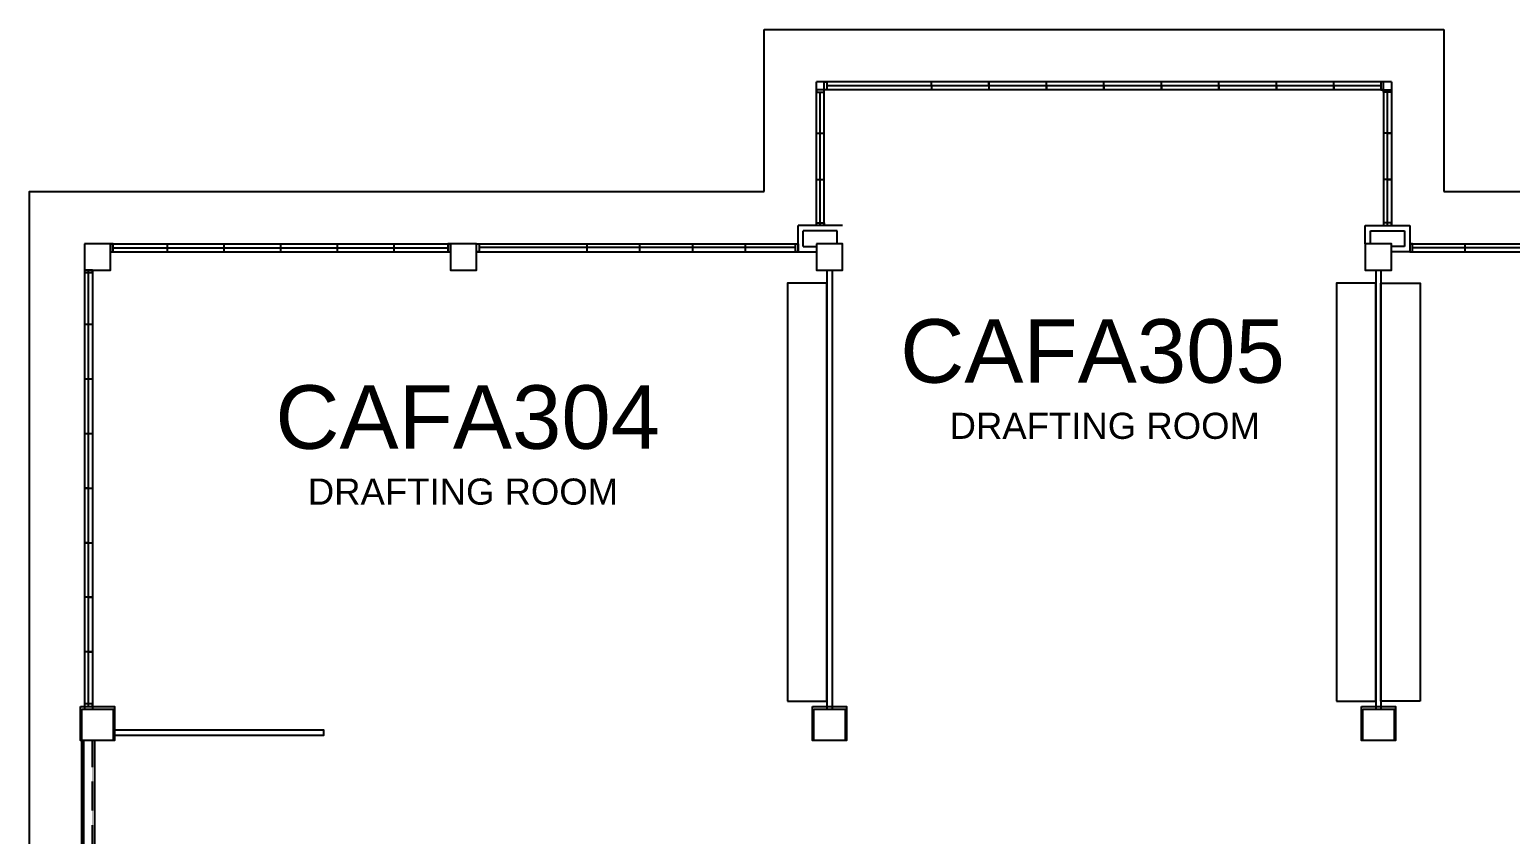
# Model space of a CAD drawing. Header units: millimetres. Extents: x -616979 to 2364082, y 43054 to 1637649.
# Drawn here: x -616979 to -588654, y 100454 to 115852 of the extents above; entities that cross this region are included whole.
import ezdxf

# ---------------------------------------------------------------- set-up
doc = ezdxf.new("R2010")
doc.units = ezdxf.units.MM
doc.linetypes.add('HIDDEN', pattern=[0.375, 0.25, -0.125])
for name, color, linetype in [('a-column', 7, 'Continuous'), ('a-labels', 7, 'Continuous'), ('a-railings', 253, 'Continuous'), ('a-roof', 7, 'Continuous'), ('A-TEXT', 7, 'Continuous'), ('a-wall', 5, 'Continuous'), ('a-windows', 7, 'Continuous')]:
    doc.layers.add(name, color=color, linetype=linetype)
doc.styles.add('-kitz', font='arial.ttf')
doc.styles.add('style1', font='arial.ttf')

msp = doc.modelspace()

# ---------------------------------------------------------------- linework, layer by layer
at = {"layer": 'a-column'}
for points in [[(-615929.438, 111752.351), (-615929.438, 111252.351), (-615429.438, 111252.351), (-615429.438, 111752.351)], [(-608929.438, 111752.351), (-608929.438, 111252.351), (-608429.438, 111252.351), (-608429.438, 111752.351)], [(-601929.438, 111752.351), (-601929.438, 111252.351), (-601429.438, 111252.351), (-601429.438, 111752.351)], [(-591429.438, 111752.351), (-591429.438, 111252.351), (-590929.438, 111252.351), (-590929.438, 111752.351)], [(-616004.438, 102902.351), (-615354.438, 102902.351), (-615354.438, 102252.351), (-616004.438, 102252.351)], [(-602004.438, 102902.351), (-601354.438, 102902.351), (-601354.438, 102252.351), (-602004.438, 102252.351)], [(-601979.438, 102852.351), (-601379.438, 102852.351), (-601379.438, 102252.351), (-601979.438, 102252.351)], [(-591504.438, 102902.351), (-590854.438, 102902.351), (-590854.438, 102252.351), (-591504.438, 102252.351)], [(-591479.438, 102852.351), (-590879.438, 102852.351), (-590879.438, 102252.351), (-591479.438, 102252.351)]]:
    msp.add_lwpolyline(points, close=True, dxfattribs=at)
at = {"layer": 'a-column', "color": 9}
msp.add_lwpolyline([(-615979.438, 102852.351), (-615379.438, 102852.351), (-615379.438, 102252.351), (-615979.438, 102252.351)], close=True, dxfattribs=at)
at = {"layer": 'a-railings'}
for p, q in [((-615942.072, 99652.351), (-615942.072, 102252.351)), ((-615729.572, 99652.351), (-615729.572, 102252.351))]:
    msp.add_line(p, q, dxfattribs=at)
at = {"layer": 'a-railings', "linetype": 'HIDDEN'}
msp.add_line((-615779.572, 99652.351), (-615779.572, 102252.351), dxfattribs=at)
at = {"layer": 'a-roof', "color": 8}
for p, q in [((-602929.438, 112752.351), (-602929.438, 115852.351)), ((-602929.438, 115852.351), (-589929.438, 115852.351)), ((-589929.438, 115852.351), (-589929.438, 112752.351)), ((-589929.438, 112752.351), (-575929.438, 112752.351))]:
    msp.add_line(p, q, dxfattribs=at)
msp.add_lwpolyline([(-616979.438, 75702.351), (-616979.438, 112752.351), (-602929.438, 112752.351)], dxfattribs=at)
at = {"layer": 'a-wall'}
for p, q in [((-602279.438, 111602.351), (-602279.438, 112102.351)), ((-601429.438, 112102.351), (-602279.438, 112102.351)), ((-602179.438, 111702.351), (-602179.438, 112002.351)), ((-601529.438, 112002.351), (-602179.438, 112002.351)), ((-601529.438, 111752.351), (-601529.438, 112002.351)), ((-591429.438, 111752.351), (-591429.438, 112102.351)), ((-591429.438, 112102.351), (-590579.438, 112102.351)), ((-591329.438, 111752.351), (-591329.438, 112002.351)), ((-591329.438, 112002.351), (-590679.438, 112002.351)), ((-590679.438, 112002.351), (-590679.438, 111702.351)), ((-590579.438, 112102.351), (-590579.438, 111602.351)), ((-602279.438, 111602.351), (-602279.438, 111752.351)), ((-602279.438, 111602.351), (-601929.438, 111602.351)), ((-602179.438, 111702.351), (-601929.438, 111702.351)), ((-590679.438, 111702.351), (-590929.438, 111702.351)), ((-590579.438, 111602.351), (-590929.438, 111602.351))]:
    msp.add_line(p, q, dxfattribs=at)
at = {"layer": 'a-wall', "color": 9, "ltscale": 0.05}
msp.add_line((-601729.438, 111252.351), (-601729.438, 102852.351), dxfattribs=at)
at = {"layer": 'a-wall', "color": 5}
for p, q in [((-601629.438, 111252.351), (-601629.438, 102852.351)), ((-601729.438, 111002.351), (-601729.438, 103002.351)), ((-591229.438, 111002.351), (-591229.438, 103002.351)), ((-591129.438, 111002.351), (-591129.438, 103002.351))]:
    msp.add_line(p, q, dxfattribs=at)
at = {"layer": 'a-wall', "color": 9}
for p, q in [((-591229.438, 111252.351), (-591229.438, 102852.351)), ((-591129.438, 111252.351), (-591129.438, 102852.351)), ((-615979.572, 99602.351), (-615979.438, 102252.351))]:
    msp.add_line(p, q, dxfattribs=at)
at = {"layer": 'a-wall', "color": 9, "ltscale": 0.05}
msp.add_lwpolyline([(-602479.438, 103002.351), (-601729.438, 103002.351), (-601729.438, 111002.351), (-602479.438, 111002.351)], close=True, dxfattribs=at)
at = {"layer": 'a-wall', "color": 9}
for points in [[(-591979.438, 103002.351), (-591229.438, 103002.351), (-591229.438, 111002.351), (-591979.438, 111002.351)], [(-590379.438, 103002.351), (-591129.438, 103002.351), (-591129.438, 111002.351), (-590379.438, 111002.351)]]:
    msp.add_lwpolyline(points, close=True, dxfattribs=at)
at = {"layer": 'a-wall'}
msp.add_lwpolyline([(-615374.059, 102350.407), (-611349.059, 102350.407), (-611349.059, 102450.407), (-615374.059, 102450.407)], dxfattribs=at)
at = {"layer": 'a-windows'}
for p, q in [((-590929.438, 114852.351), (-601929.438, 114852.351)), ((-601929.438, 112102.351), (-601929.438, 114852.351)), ((-591129.438, 114777.351), (-601729.438, 114777.351)), ((-599729.438, 114777.351), (-599729.438, 114852.351)), ((-599729.438, 114777.351), (-599729.438, 114702.351)), ((-598629.438, 114777.351), (-598629.438, 114852.351)), ((-598629.438, 114852.351), (-598629.438, 114702.351)), ((-597529.438, 114702.351), (-597529.438, 114852.351)), ((-597529.438, 114777.351), (-597529.438, 114702.351)), ((-596429.438, 114702.351), (-596429.438, 114852.351)), ((-596429.438, 114777.351), (-596429.438, 114702.351)), ((-595329.438, 114702.351), (-595329.438, 114852.351)), ((-595329.438, 114777.351), (-595329.438, 114702.351)), ((-594229.438, 114702.351), (-594229.438, 114852.351)), ((-594229.438, 114777.351), (-594229.438, 114702.351)), ((-593129.438, 114702.351), (-593129.438, 114852.351)), ((-593129.438, 114777.351), (-593129.438, 114702.351)), ((-592029.438, 114702.351), (-592029.438, 114852.351)), ((-592029.438, 114777.351), (-592029.438, 114702.351)), ((-590929.438, 114852.351), (-590929.438, 112102.351)), ((-601854.437, 112102.351), (-601854.437, 114652.351)), ((-591079.438, 114702.351), (-601779.438, 114702.351)), ((-601779.438, 112102.351), (-601779.438, 114702.351)), ((-591079.438, 114702.351), (-591079.438, 112102.351)), ((-591004.438, 112102.351), (-591004.438, 114652.351)), ((-601929.438, 113869.017), (-601779.438, 113869.017)), ((-590929.438, 113869.017), (-591079.438, 113869.017)), ((-591004.438, 113869.017), (-590929.438, 113869.017)), ((-591004.438, 113869.017), (-590929.438, 113869.017)), ((-601929.438, 112985.684), (-601779.438, 112985.684)), ((-590929.438, 112985.684), (-591079.438, 112985.684)), ((-591004.438, 112985.684), (-590929.438, 112985.684)), ((-615429.438, 111752.351), (-608929.438, 111752.351)), ((-615429.438, 111602.351), (-608929.438, 111602.351)), ((-615379.438, 111677.801), (-608979.438, 111677.801)), ((-614345.438, 111752.351), (-614345.438, 111602.351)), ((-613262.438, 111752.351), (-613262.438, 111602.351)), ((-612179.438, 111752.351), (-612179.438, 111602.351)), ((-611096.438, 111752.351), (-611096.438, 111602.351)), ((-610013.438, 111752.351), (-610013.438, 111602.351)), ((-608429.438, 111752.351), (-602279.438, 111752.351)), ((-608429.438, 111602.351), (-602279.438, 111602.351)), ((-608379.438, 111688.875), (-602329.438, 111688.875)), ((-606312.771, 111602.351), (-606312.771, 111752.351)), ((-605304.438, 111602.351), (-605304.438, 111752.351)), ((-604296.104, 111602.351), (-604296.104, 111752.351)), ((-603287.771, 111602.351), (-603287.771, 111752.351)), ((-590579.438, 111752.351), (-577429.438, 111752.351)), ((-590579.438, 111602.351), (-584429.437, 111602.351)), ((-584479.438, 111676.246), (-590529.437, 111676.246)), ((-589521.104, 111602.351), (-589521.104, 111752.351)), ((-615929.438, 111252.351), (-615929.438, 102852.351)), ((-615854.438, 102902.351), (-615854.438, 111252.351)), ((-615779.438, 111252.351), (-615779.438, 102852.351)), ((-615779.438, 110208.601), (-615929.438, 110208.601)), ((-615779.438, 109164.851), (-615929.438, 109164.851)), ((-615779.438, 108121.101), (-615929.438, 108121.101)), ((-615854.438, 107077.351), (-615929.438, 107077.351)), ((-615929.438, 107077.351), (-615779.438, 107077.351)), ((-615854.438, 106033.601), (-615929.438, 106033.601)), ((-615929.438, 106033.601), (-615779.438, 106033.601)), ((-615779.438, 104989.851), (-615929.438, 104989.851)), ((-615854.438, 104989.851), (-615779.438, 104989.851)), ((-615779.438, 103946.101), (-615929.438, 103946.101)), ((-615854.438, 103946.101), (-615779.438, 103946.101))]:
    msp.add_line(p, q, dxfattribs=at)
for points in [[(-601779.438, 114852.351), (-601729.438, 114852.351), (-601729.438, 114702.351), (-601779.438, 114702.351)], [(-591079.438, 114852.351), (-591129.438, 114852.351), (-591129.438, 114702.351), (-591079.438, 114702.351)], [(-601929.437, 114652.351), (-601779.437, 114652.351), (-601779.437, 114702.351), (-601929.437, 114702.351)], [(-590929.438, 114652.351), (-591079.438, 114652.351), (-591079.438, 114702.351), (-590929.438, 114702.351)], [(-601929.437, 112152.351), (-601779.437, 112152.351), (-601779.437, 112102.351), (-601929.437, 112102.351)], [(-590929.438, 112152.351), (-591079.438, 112152.351), (-591079.438, 112102.351), (-590929.438, 112102.351)], [(-615379.438, 111752.351), (-615429.438, 111752.351), (-615429.438, 111602.351), (-615379.438, 111602.351)], [(-608929.438, 111752.351), (-608979.438, 111752.351), (-608979.438, 111602.351), (-608929.438, 111602.351)], [(-608429.438, 111752.351), (-608379.438, 111752.351), (-608379.438, 111602.351), (-608429.438, 111602.351)], [(-602329.438, 111752.351), (-602279.438, 111752.351), (-602279.438, 111602.351), (-602329.438, 111602.351)], [(-590529.437, 111752.351), (-590579.437, 111752.351), (-590579.437, 111602.351), (-590529.437, 111602.351)], [(-615779.438, 111252.351), (-615929.438, 111252.351), (-615929.438, 111202.351), (-615779.438, 111202.351)], [(-615779.438, 102952.351), (-615929.438, 102952.351), (-615929.438, 102902.351), (-615779.438, 102902.351)]]:
    msp.add_lwpolyline(points, close=True, dxfattribs=at)

# ---------------------------------------------------------------- texts
at = {"layer": 'a-labels', "style": '-kitz'}
for p in [(-599381.604, 108021.803), (-611658.173, 106762.899)]:
    msp.add_text('DRAFTING ROOM', height=500, dxfattribs=at).set_placement(p)
at = {"layer": 'A-TEXT', "color": 5, "style": 'style1'}
for s, p in [('CAFA305', (-600325.969, 109096.006)), ('CAFA304', (-612278.097, 107831.502))]:
    msp.add_text(s, height=1215, dxfattribs=at).set_placement(p)

doc.saveas('drawing.dxf')
